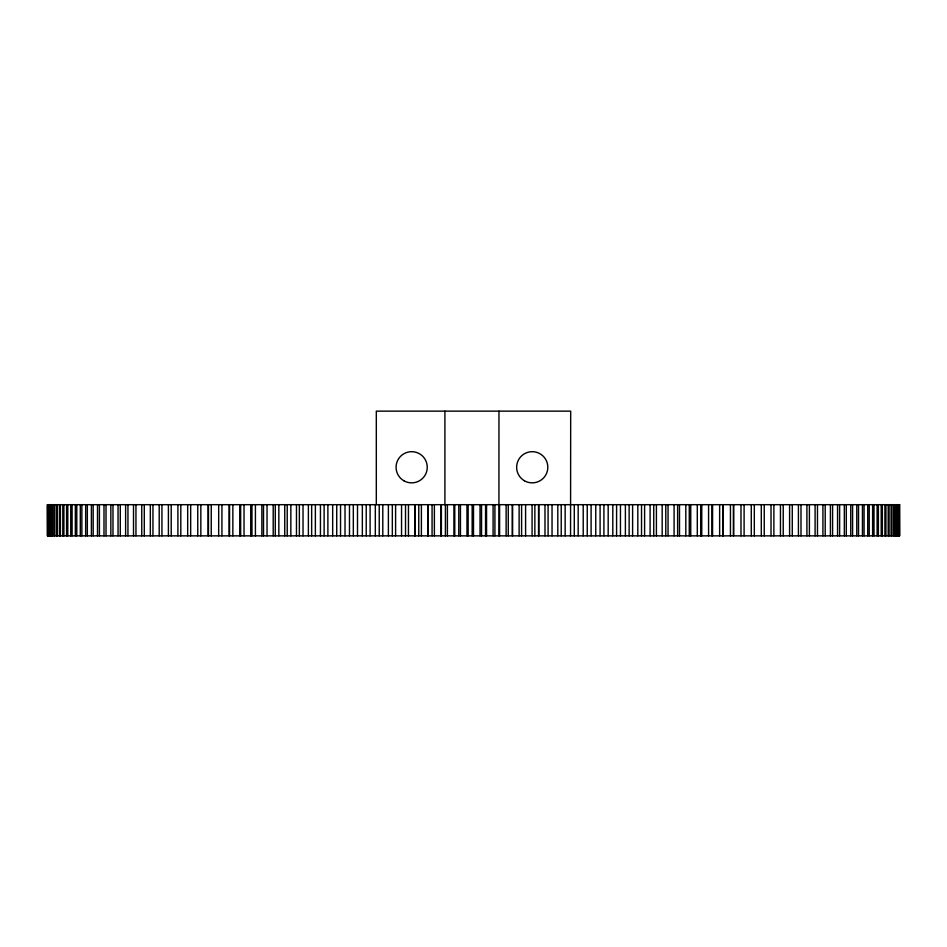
<?xml version="1.0" encoding="UTF-8"?>
<svg xmlns="http://www.w3.org/2000/svg" width="947" height="947" viewBox="0 0 947 947"><rect width="100%" height="100%" fill="white"/><g stroke="black" fill="none" stroke-linecap="round" stroke-linejoin="round"><path stroke-width="1.42" d="M899.401 504.68L899.484 535.86M899.236 504.68L899.236 535.86M898.727 504.68L898.727 535.86M898.443 504.68L898.443 535.86M897.638 504.68L897.638 535.86M897.223 504.68L897.223 535.86M896.122 504.68L896.122 535.86M895.59 504.68L895.59 535.86M894.193 504.68L894.193 535.86M893.53 504.68L893.53 535.86M891.849 504.68L891.849 535.86M891.068 504.68L891.068 535.86M889.091 504.68L889.091 535.86M888.191 504.68L888.191 535.86M885.93 504.68L885.93 535.86M884.9 504.68L884.9 535.86M882.355 504.68L882.355 535.86M881.207 504.68L881.207 535.86M878.378 504.68L878.378 535.86M877.111 504.68L877.111 535.86M873.998 504.68L873.998 535.86M872.613 504.68L872.613 535.86M869.228 504.68L869.228 535.86M867.724 504.68L867.724 535.86M864.066 504.68L864.066 535.86M862.445 504.68L862.445 535.86M858.527 504.68L858.527 535.86M856.786 504.68L856.786 535.86M852.596 504.68L852.596 535.86M850.737 504.68L850.737 535.86M846.298 504.68L846.298 535.86M844.333 504.68L844.333 535.86M839.622 504.68L839.622 535.86M837.55 504.68L837.55 535.86M832.591 504.68L832.591 535.86M830.412 504.68L830.412 535.86M825.204 504.68L825.204 535.86M822.919 504.68L822.919 535.86M817.474 504.68L817.474 535.86M815.095 504.68L815.095 535.86M809.401 504.68L809.401 535.86M806.915 504.68L806.915 535.86M800.996 504.68L800.996 535.86M798.416 504.68L798.416 535.86M792.272 504.68L792.272 535.86M789.597 504.68L789.597 535.86M783.228 504.68L783.228 535.86M780.458 504.68L780.458 535.86M773.888 504.68L773.888 535.86M771.024 504.68L771.024 535.86M764.241 504.68L764.241 535.86M761.293 504.68L761.293 535.86M754.309 504.68L754.309 535.86M751.279 504.68L751.279 535.86M744.105 504.68L744.105 535.86M740.992 504.68L740.992 535.86M733.629 504.68L733.629 535.86M733.452 504.68L733.452 535.86M730.445 504.68L730.445 535.86M723.129 504.68L723.129 535.86M722.904 504.68L722.904 535.86M719.637 504.68L719.637 535.86M712.57 504.68L712.57 535.86M711.919 504.68L711.919 535.86M708.581 504.68L708.581 535.86M701.763 504.68L701.763 535.86M700.709 504.68L700.709 535.86M697.3 504.68L697.3 535.86M690.742 504.68L690.742 535.86M689.274 504.68L689.274 535.86M685.806 504.68L685.806 535.86M679.496 504.68L679.496 535.86M677.626 504.68L677.626 535.86M674.086 504.68L674.086 535.86M668.049 504.68L668.049 535.86M665.777 504.68L665.777 535.86M662.178 504.68L662.178 535.86M656.413 504.68L656.413 535.86M653.738 504.68L653.738 535.86M650.092 504.68L650.092 535.86M644.599 504.68L644.599 535.86M641.521 504.68L641.521 535.86M637.816 504.68L637.816 535.86M632.608 504.68L632.608 535.86M629.128 504.68L629.128 535.86M625.387 504.68L625.387 535.86M620.463 504.68L620.463 535.86M616.592 504.68L616.592 535.86M612.804 504.68L612.804 535.86M608.175 504.68L608.175 535.86M603.914 504.68L603.914 535.86M600.09 504.68L600.09 535.86M595.758 504.68L595.758 535.86M591.106 504.68L591.106 535.86M587.247 504.68L587.247 535.86M583.21 504.68L583.21 535.86M578.179 504.68L578.179 535.86M574.284 504.68L574.284 535.86M570.556 535.86L570.686 411.14L376.314 411.14L376.314 504.68M565.158 504.68L565.158 535.86M561.228 504.68L561.228 535.86M557.807 504.68L557.807 535.86M552.042 504.68L552.042 535.86M548.088 504.68L548.088 535.86M544.987 504.68L544.987 535.86M538.843 504.68L538.843 535.86M538.535 504.68L538.535 535.86M534.866 504.68L534.866 535.86M532.084 504.68L532.084 535.86M525.585 504.68L525.609 535.86M521.596 504.68L521.596 535.86M519.122 504.68L519.122 535.86M512.623 504.68L512.623 535.86M512.268 504.68L512.268 535.86M508.267 504.68L508.267 535.86M506.124 504.68L506.124 535.86M499.602 504.68L499.602 535.86M498.962 411.14L498.927 535.86M494.914 504.68L494.914 535.86M493.091 504.68L493.091 535.86M486.557 504.68L486.557 535.86M485.551 504.68L485.551 535.86M481.538 504.68L481.538 535.86M480.034 504.68L480.034 535.86M473.5 504.68L473.5 535.86M472.162 504.68L472.162 535.86M468.149 504.68L468.149 535.86M466.966 504.68L466.966 535.86M460.443 504.68L460.443 535.86M458.774 504.68L458.774 535.86M454.761 504.68L454.761 535.86M453.909 504.68L453.909 535.86M447.398 504.68L447.398 535.86M445.41 504.68L445.41 535.86M444.912 411.14L444.912 504.68M441.397 504.68L441.397 535.86M440.876 504.68L440.876 535.86M434.377 504.68L434.377 535.86M432.069 504.68L432.069 535.86M428.068 504.68L428.068 535.86M427.878 504.68L427.878 535.86M421.391 504.68L421.391 535.86M418.763 504.68L418.763 535.86M414.916 504.68L414.916 535.86M414.786 504.68L414.786 535.86M408.465 504.68L408.465 535.86M405.517 504.68L405.517 535.86M401.552 504.68L401.552 535.86M395.597 504.68L395.597 535.86M392.33 504.68L392.33 535.86M388.388 504.68L388.388 535.86M382.801 504.68L382.801 535.86M379.226 504.68L379.226 535.86M375.32 504.68L375.32 535.86M370.099 504.68L370.099 535.86M366.229 504.68L366.229 535.86M362.346 504.68L362.346 535.86M357.504 504.68L357.504 535.86M353.326 504.68L353.326 535.86M349.479 504.68L349.479 535.86M345.016 504.68L345.016 535.86M340.541 504.68L340.541 535.86M336.73 504.68L336.73 535.86M332.669 504.68L332.669 535.86M327.887 504.68L327.887 535.86M324.123 504.68L324.123 535.86M320.441 504.68L320.441 535.86M315.375 504.68L315.375 535.86M311.658 504.68L311.658 535.86M308.379 504.68L308.379 535.86M303.028 504.68L303.028 535.86M299.359 504.68L299.359 535.86M296.47 504.68L296.47 535.86M290.847 504.68L290.847 535.86M287.225 504.68L287.225 535.86M284.751 504.68L284.751 535.86M278.844 504.68L278.844 535.86M275.269 504.68L275.269 535.86M273.198 504.68L273.198 535.86M267.03 504.68L267.03 535.86M263.526 504.68L263.526 535.86M261.857 504.68L261.857 535.86M255.418 504.68L255.418 535.86M251.973 504.68L251.973 535.86M250.718 504.68L250.718 535.86M244.03 504.68L244.03 535.86M240.656 504.68L240.656 535.86M239.804 504.68L239.804 535.86M232.855 504.68L232.855 535.86M229.553 504.68L229.553 535.86M229.115 504.68L229.115 535.86M221.929 504.68L221.929 535.86M218.698 504.68L218.674 535.86M211.252 504.68L211.252 535.86M208.482 504.68L208.482 535.86M208.103 504.68L208.103 535.86M200.835 504.68L200.835 535.86M197.757 504.68L197.757 535.86M190.678 504.68L190.678 535.86M187.684 504.68L187.684 535.86M180.806 504.68L180.806 535.86M177.894 504.68L177.894 535.86M171.218 504.68L171.218 535.86M168.4 504.68L168.4 535.86M161.937 504.68L161.937 535.86M159.203 504.68L159.203 535.86M152.952 504.68L152.952 535.86M150.324 504.68L150.324 535.86M144.287 504.68L144.287 535.86M141.754 504.68L141.754 535.86M135.954 504.68L135.954 535.86M133.515 504.68L133.515 535.86M127.952 504.68L127.952 535.86M125.62 504.68L125.62 535.86M120.293 504.68L120.293 535.86M118.055 504.68L118.055 535.86M112.977 504.68L112.977 535.86M110.846 504.68L110.846 535.86M106.017 504.68L106.017 535.86M103.992 504.68L103.992 535.86M99.411 504.68L99.411 535.86M97.505 504.68L97.505 535.86M93.185 504.68L93.185 535.86M91.397 504.68L91.397 535.86M87.337 504.68L87.337 535.86M85.656 504.68L85.656 535.86M81.868 504.68L81.868 535.86M80.306 504.68L80.306 535.86M76.778 504.68L76.778 535.86M75.334 504.68L75.334 535.86M72.09 504.68L72.09 535.86M70.765 504.68L70.765 535.86M67.793 504.68L67.793 535.86M66.586 504.68L66.586 535.86M63.899 504.68L63.899 535.86M62.81 504.68L62.81 535.86M60.407 504.68L60.407 535.86M59.436 504.68L59.436 535.86M57.317 504.68L57.317 535.86M56.477 504.68L56.477 535.86M54.642 504.68L54.642 535.86M53.932 504.68L53.932 535.86M52.393 504.68L52.393 535.86M51.789 504.68L51.789 535.86M50.546 504.68L50.546 535.86M50.073 504.68L50.073 535.86M49.114 504.68L49.114 535.86M48.771 504.68L48.771 535.86M48.108 504.68L48.108 535.86M47.883 504.68L47.883 535.86M47.764 504.68L47.764 535.86M47.516 504.68L47.599 535.86M899.65 504.68L47.35 504.68L47.386 535.86L899.65 535.86L899.614 504.68M524.437 480.768A15.59 15.59 0 0 0 547.816 467.262A15.59 15.59 0 0 0 524.437 453.767A15.59 15.59 0 0 0 524.437 480.768M403.86 480.768A15.59 15.59 0 0 0 427.251 467.262A15.59 15.59 0 0 0 403.86 453.767A15.59 15.59 0 0 0 403.86 480.768"/></g></svg>
